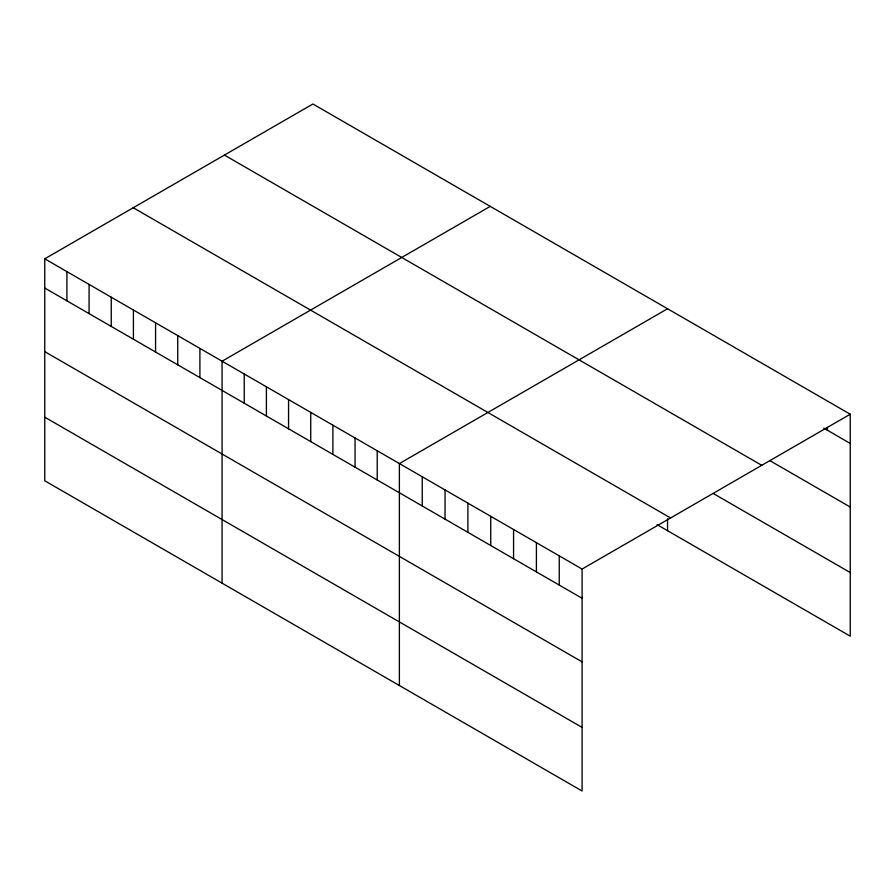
<?xml version="1.0" encoding="UTF-8"?>
<svg xmlns="http://www.w3.org/2000/svg" width="895" height="895" viewBox="0 0 895 895"><rect width="100%" height="100%" fill="white"/><g stroke="black" fill="none" stroke-linecap="round" stroke-linejoin="round"><path stroke-width="1.34" d="M44.75 258.823L582.086 569.052L582.086 791.001L44.75 480.772L44.75 258.823L312.914 103.999L850.25 414.228L850.25 636.177L657.053 524.638M490.236 206.376L222.072 361.2L222.072 583.148M667.558 308.753L399.383 463.576L399.383 685.525M582.086 569.052L850.25 414.228M823.803 428.168L850.25 443.439M769.722 460.545L850.25 507.04M224.421 155.092L761.757 465.322M713.225 493.458L850.25 572.565M133.243 207.73L670.579 517.959M44.75 288.033L582.086 598.263M44.75 351.634L582.086 661.864M44.75 417.171L582.086 727.4M827.416 427.463L827.416 430.249M667.558 518.776L667.558 530.701M559.241 555.862L559.241 585.073M536.407 542.683L536.407 571.894M513.573 529.493L513.573 558.704M490.728 516.314L490.728 545.525M467.895 503.124L467.895 532.335M445.061 489.945L445.061 519.156M422.227 476.755L422.227 505.966M377.22 450.778L377.22 479.988M355.058 437.979L355.058 467.19M332.895 425.181L332.895 454.392M310.733 412.382L310.733 441.593M288.559 399.595L288.559 428.806M266.397 386.797L266.397 416.007M244.234 373.998L244.234 403.209M199.909 348.401L199.909 377.612M177.736 335.603L177.736 364.813M155.573 322.815L155.573 352.015M133.411 310.017L133.411 339.227M111.248 297.218L111.248 326.429M89.075 284.42L89.075 313.63M66.912 271.621L66.912 300.832"/></g></svg>
